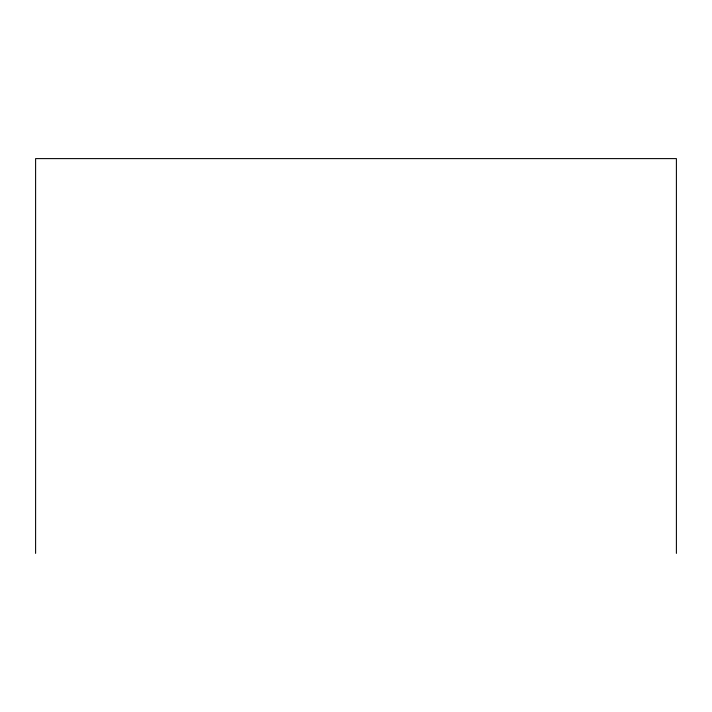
<?xml version="1.0" encoding="UTF-8"?>
<svg xmlns="http://www.w3.org/2000/svg" width="712" height="712" viewBox="0 0 712 712"><rect width="100%" height="100%" fill="white"/><g stroke="black" fill="none" stroke-linecap="round" stroke-linejoin="round"><path stroke-width="1.07" d="M676.4 553.393L676.4 158.607L35.6 158.607L35.6 553.393"/></g></svg>
